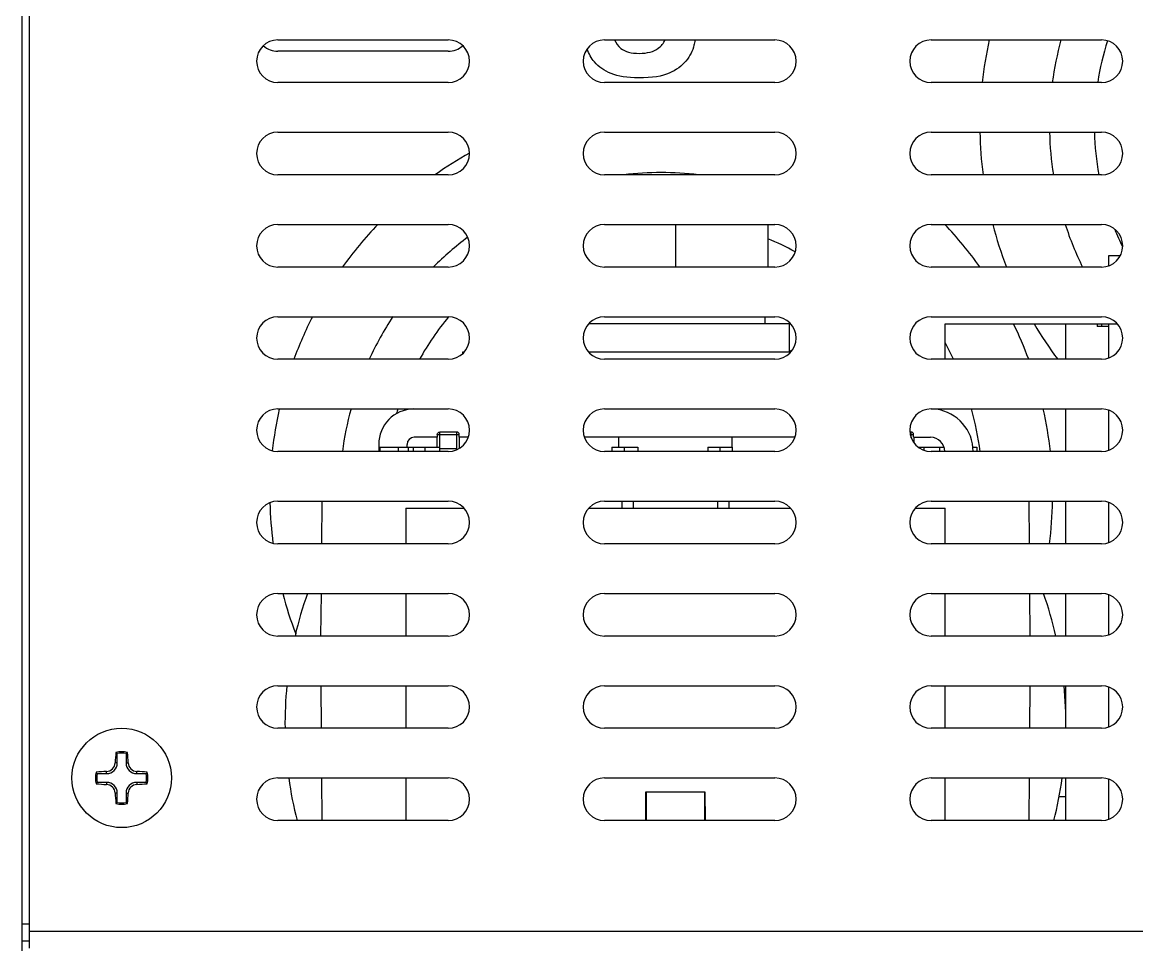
# Model space of a CAD drawing. Extents: x -425 to 6552, y -3049 to 3105.
# Drawn here: x -253 to -174.5, y -1161.9 to -1096.9 of the extents above; entities that cross this region are included whole.
import ezdxf

# ---------------------------------------------------------------- set-up
doc = ezdxf.new("R2010")
doc.units = 0
doc.layers.get('0').update_dxf_attribs({"linetype": 'CONTINUOUS'})

msp = doc.modelspace()

# ---------------------------------------------------------------- linework, layer by layer
at = {"color": 7, "linetype": 'CONTINUOUS'}
for p, q in [((-252.985, -1174.991), (-252.985, -1051.391)), ((-252.485, -1162.191), (-252.485, -1080.491)), ((-234.985, -1098.191), (-222.985, -1098.191)), ((-211.985, -1098.191), (-199.985, -1098.191)), ((-188.985, -1098.191), (-176.985, -1098.191)), ((-222.985, -1098.991), (-234.985, -1098.991)), ((-222.985, -1101.191), (-234.985, -1101.191)), ((-199.985, -1101.191), (-211.985, -1101.191)), ((-176.985, -1101.191), (-188.985, -1101.191)), ((-234.985, -1104.691), (-222.985, -1104.691)), ((-211.985, -1104.691), (-199.985, -1104.691)), ((-188.985, -1104.691), (-176.985, -1104.691)), ((-222.985, -1107.691), (-234.985, -1107.691)), ((-199.985, -1107.691), (-211.985, -1107.691)), ((-176.985, -1107.691), (-188.985, -1107.691)), ((-234.985, -1111.191), (-222.985, -1111.191)), ((-211.985, -1111.191), (-199.985, -1111.191)), ((-206.985, -1111.191), (-206.985, -1114.191)), ((-200.485, -1111.191), (-200.485, -1114.191)), ((-188.985, -1111.191), (-176.985, -1111.191)), ((-176.485, -1113.391), (-176.485, -1114.103)), ((-175.66, -1113.391), (-176.485, -1113.391)), ((-222.985, -1114.191), (-234.985, -1114.191)), ((-199.985, -1114.191), (-211.985, -1114.191)), ((-176.985, -1114.191), (-188.985, -1114.191)), ((-234.985, -1117.691), (-222.985, -1117.691)), ((-198.985, -1118.188), (-213.094, -1118.188)), ((-211.985, -1117.691), (-199.985, -1117.691)), ((-200.685, -1117.691), (-200.685, -1118.188)), ((-198.985, -1118.188), (-198.985, -1120.188)), ((-188.985, -1117.691), (-176.985, -1117.691)), ((-187.985, -1120.188), (-187.985, -1118.188)), ((-187.985, -1118.188), (-175.876, -1118.188)), ((-179.485, -1120.691), (-179.485, -1118.188)), ((-177.285, -1118.188), (-177.285, -1118.391)), ((-176.985, -1118.188), (-176.985, -1118.391)), ((-176.485, -1118.188), (-176.485, -1120.603)), ((-176.485, -1118.391), (-177.285, -1118.391)), ((-222.985, -1120.691), (-234.985, -1120.691)), ((-221.985, -1120.188), (-221.985, -1120.304)), ((-221.87, -1120.188), (-221.985, -1120.188)), ((-198.87, -1120.188), (-213.1, -1120.188)), ((-199.985, -1120.691), (-211.985, -1120.691)), ((-176.985, -1120.691), (-188.985, -1120.691)), ((-234.985, -1124.191), (-222.985, -1124.191)), ((-211.985, -1124.191), (-199.985, -1124.191)), ((-188.985, -1124.191), (-176.985, -1124.191)), ((-179.485, -1127.191), (-179.485, -1124.191)), ((-176.485, -1124.28), (-176.485, -1127.103)), ((-223.758, -1126.188), (-225.385, -1126.188)), ((-223.785, -1126.188), (-223.785, -1126.891)), ((-223.758, -1125.991), (-223.758, -1126.188)), ((-223.758, -1125.991), (-222.212, -1125.991)), ((-223.585, -1127.191), (-223.585, -1125.818)), ((-222.385, -1125.818), (-223.585, -1125.818)), ((-222.385, -1126.991), (-222.385, -1125.818)), ((-222.212, -1126.188), (-222.212, -1125.991)), ((-221.572, -1126.188), (-222.212, -1126.188)), ((-222.185, -1126.955), (-222.185, -1126.188)), ((-198.572, -1126.188), (-213.398, -1126.188)), ((-210.985, -1126.891), (-210.985, -1126.188)), ((-202.985, -1126.891), (-202.985, -1126.188)), ((-190.385, -1125.818), (-190.475, -1125.818)), ((-190.451, -1125.991), (-190.212, -1125.991)), ((-190.385, -1126.219), (-190.385, -1125.818)), ((-190.212, -1126.188), (-190.212, -1125.991)), ((-190.212, -1126.188), (-189.021, -1126.188)), ((-190.185, -1126.589), (-190.185, -1126.188)), ((-227.885, -1126.688), (-227.885, -1127.191)), ((-227.801, -1126.891), (-227.801, -1127.191)), ((-227.801, -1126.891), (-223.595, -1126.891)), ((-226.51, -1126.891), (-226.51, -1127.191)), ((-225.885, -1126.891), (-225.885, -1126.688)), ((-225.799, -1126.891), (-225.799, -1127.191)), ((-225.458, -1126.891), (-225.458, -1127.191)), ((-224.635, -1126.891), (-224.635, -1127.191)), ((-223.595, -1126.891), (-223.595, -1127.191)), ((-222.385, -1126.991), (-223.585, -1126.991)), ((-211.46, -1126.891), (-211.46, -1127.191)), ((-211.46, -1126.891), (-209.629, -1126.891)), ((-210.605, -1126.891), (-210.605, -1127.191)), ((-209.629, -1126.891), (-209.629, -1127.191)), ((-204.705, -1126.891), (-204.705, -1127.191)), ((-204.705, -1126.891), (-202.982, -1126.891)), ((-203.857, -1126.891), (-203.857, -1127.191)), ((-202.982, -1126.891), (-202.982, -1127.191)), ((-189.874, -1126.891), (-188.067, -1126.891)), ((-189.464, -1127.112), (-189.464, -1126.891)), ((-188.396, -1126.891), (-188.396, -1127.191)), ((-186.041, -1126.891), (-185.772, -1126.891)), ((-185.772, -1126.891), (-185.772, -1127.191)), ((-222.985, -1127.191), (-234.985, -1127.191)), ((-199.985, -1127.191), (-211.985, -1127.191)), ((-176.985, -1127.191), (-188.985, -1127.191)), ((-234.985, -1130.691), (-222.985, -1130.691)), ((-231.889, -1130.691), (-231.915, -1133.691)), ((-211.985, -1130.691), (-199.985, -1130.691)), ((-210.735, -1131.191), (-210.735, -1130.691)), ((-209.935, -1131.191), (-209.935, -1130.691)), ((-204.035, -1130.691), (-204.035, -1131.191)), ((-203.235, -1130.691), (-203.235, -1131.191)), ((-188.985, -1130.691), (-176.985, -1130.691)), ((-182.055, -1133.691), (-182.081, -1130.691)), ((-179.485, -1133.691), (-179.485, -1130.691)), ((-176.485, -1130.78), (-176.485, -1133.603)), ((-225.985, -1131.191), (-225.985, -1133.691)), ((-225.985, -1131.191), (-221.873, -1131.191)), ((-213.097, -1131.191), (-198.873, -1131.191)), ((-190.097, -1131.191), (-187.985, -1131.191)), ((-187.985, -1133.691), (-187.985, -1131.191)), ((-222.985, -1133.691), (-234.985, -1133.691)), ((-199.985, -1133.691), (-211.985, -1133.691)), ((-176.985, -1133.691), (-188.985, -1133.691)), ((-234.985, -1137.191), (-222.985, -1137.191)), ((-231.946, -1137.191), (-231.972, -1140.191)), ((-225.985, -1137.191), (-225.985, -1140.191)), ((-211.985, -1137.191), (-199.985, -1137.191)), ((-188.985, -1137.191), (-176.985, -1137.191)), ((-187.985, -1140.191), (-187.985, -1137.191)), ((-181.998, -1140.191), (-182.024, -1137.191)), ((-179.485, -1140.191), (-179.485, -1137.191)), ((-176.485, -1137.28), (-176.485, -1140.103)), ((-222.985, -1140.191), (-234.985, -1140.191)), ((-199.985, -1140.191), (-211.985, -1140.191)), ((-176.985, -1140.191), (-188.985, -1140.191)), ((-234.985, -1143.691), (-222.985, -1143.691)), ((-231.967, -1143.691), (-231.941, -1146.691)), ((-225.985, -1143.691), (-225.985, -1146.691)), ((-211.985, -1143.691), (-199.985, -1143.691)), ((-188.985, -1143.691), (-176.985, -1143.691)), ((-187.985, -1146.691), (-187.985, -1143.691)), ((-182.029, -1146.691), (-182.002, -1143.691)), ((-179.485, -1146.691), (-179.485, -1143.691)), ((-176.485, -1143.78), (-176.485, -1146.603)), ((-222.985, -1146.691), (-234.985, -1146.691)), ((-199.985, -1146.691), (-211.985, -1146.691)), ((-176.985, -1146.691), (-188.985, -1146.691)), ((-246.296, -1149.131), (-246.296, -1148.469)), ((-245.674, -1148.469), (-245.674, -1149.131)), ((-247.046, -1149.881), (-247.046, -1149.734)), ((-246.296, -1149.131), (-246.442, -1149.131)), ((-245.674, -1149.131), (-245.528, -1149.131)), ((-244.924, -1149.881), (-244.924, -1149.734)), ((-247.707, -1149.881), (-247.046, -1149.881)), ((-247.046, -1150.502), (-247.707, -1150.502)), ((-247.046, -1150.502), (-247.046, -1150.649)), ((-244.924, -1149.881), (-244.263, -1149.881)), ((-244.924, -1150.502), (-244.924, -1150.649)), ((-244.263, -1150.502), (-244.924, -1150.502)), ((-234.985, -1150.191), (-222.985, -1150.191)), ((-231.911, -1150.191), (-231.885, -1153.191)), ((-225.985, -1150.191), (-225.985, -1153.191)), ((-211.985, -1150.191), (-199.985, -1150.191)), ((-188.985, -1150.191), (-176.985, -1150.191)), ((-187.985, -1153.191), (-187.985, -1150.191)), ((-182.085, -1153.191), (-182.059, -1150.191)), ((-179.485, -1153.191), (-179.485, -1150.191)), ((-176.485, -1150.28), (-176.485, -1153.103)), ((-246.296, -1151.252), (-246.442, -1151.252)), ((-246.296, -1151.914), (-246.296, -1151.252)), ((-245.674, -1151.252), (-245.674, -1151.914)), ((-245.674, -1151.252), (-245.528, -1151.252)), ((-209.085, -1151.191), (-209.095, -1153.191)), ((-204.885, -1151.191), (-209.085, -1151.191)), ((-209.025, -1153.191), (-209.029, -1151.191)), ((-209.026, -1153.191), (-209.029, -1151.191)), ((-204.941, -1151.191), (-204.945, -1153.191)), ((-204.941, -1151.191), (-204.944, -1153.191)), ((-204.875, -1153.191), (-204.885, -1151.191)), ((-179.977, -1151.491), (-179.485, -1151.491)), ((-222.985, -1153.191), (-234.985, -1153.191)), ((-199.985, -1153.191), (-211.985, -1153.191)), ((-176.985, -1153.191), (-188.985, -1153.191)), ((-252.485, -1160.491), (-252.985, -1160.491)), ((-252.485, -1160.991), (-113.485, -1160.991)), ((-252.485, -1161.691), (-252.985, -1161.691))]:
    msp.add_line(p, q, dxfattribs=at)
msp.add_circle((-245.985, -1150.191), 3.5, dxfattribs=at)
for centre, radius, start, end in [((-234.985, -1099.691), 1.5, 90, 270), ((-234.985, -1097.491), 1.5, 227.35655, 270), ((-222.985, -1099.691), 1.5, 270, 90), ((-222.985, -1097.491), 1.5, 270, 312.64345), ((-211.985, -1099.691), 1.5, 90, 270), ((-199.985, -1099.691), 1.5, 270, 90), ((-188.985, -1099.691), 1.5, 90, 270), ((-157.985, -1104.191), 27.564, 167.42523, 173.75019), ((-157.985, -1104.191), 22.659, 164.64163, 172.38856), ((-157.985, -1104.191), 19.5, 162.2778, 171.04326), ((-176.985, -1099.691), 1.5, 270, 90), ((-234.985, -1106.191), 1.5, 90, 270), ((-222.985, -1106.191), 1.5, 270, 90), ((-211.985, -1106.191), 1.5, 90, 270), ((-199.985, -1106.191), 1.5, 270, 90), ((-188.985, -1106.191), 1.5, 90, 270), ((-157.985, -1104.191), 27.564, 181.03967, 187.29618), ((-157.985, -1104.191), 22.659, 181.26574, 188.88625), ((-157.985, -1104.191), 19.5, 181.47096, 190.3423), ((-176.985, -1106.191), 1.5, 270, 90), ((-207.985, -1130.191), 27.564, 119.33293, 125.2682), ((-207.985, -1130.191), 22.659, 83.34371, 96.65629), ((-234.985, -1112.691), 1.5, 90, 270), ((-207.985, -1130.191), 27.564, 136.41132, 144.5067), ((-222.985, -1112.691), 1.5, 270, 90), ((-211.985, -1112.691), 1.5, 90, 270), ((-199.985, -1112.691), 1.5, 270, 90), ((-188.985, -1112.691), 1.5, 90, 270), ((-207.985, -1130.191), 27.564, 35.4933, 43.58868), ((-157.985, -1104.191), 27.564, 194.71531, 201.27224), ((-157.985, -1104.191), 22.659, 197.99928, 206.18945), ((-176.985, -1112.691), 1.5, 270, 90), ((-207.985, -1130.191), 22.659, 126.98406, 135.06178), ((-157.985, -1104.191), 19.5, 202.08621, 206.09665), ((-207.985, -1130.191), 19.5, 61.06138, 67.37192), ((-234.985, -1119.191), 1.5, 90, 270), ((-207.985, -1130.191), 27.564, 153.0278, 159.83453), ((-207.985, -1130.191), 22.659, 146.50761, 155.2025), ((-207.985, -1130.191), 19.5, 140.19223, 150.83444), ((-222.985, -1119.191), 1.5, 270, 90), ((-211.985, -1119.191), 1.5, 90, 270), ((-199.985, -1119.191), 1.5, 270, 90), ((-188.985, -1119.191), 1.5, 90, 270), ((-207.985, -1130.191), 27.564, 20.16547, 25.82057), ((-157.985, -1104.191), 27.564, 210.52461, 216.77378), ((-176.985, -1119.191), 1.5, 270, 90), ((-207.985, -1130.191), 22.659, 24.7975, 28.00237), ((-206.985, -1146.391), 27.5, 72.74399, 73.08303), ((-191.985, -1120.188), 4, 352.76002, 0), ((-234.985, -1125.691), 1.5, 90, 270), ((-207.985, -1130.191), 27.564, 167.46904, 173.63466), ((-207.985, -1130.191), 22.659, 164.64163, 172.38856), ((-225.385, -1126.688), 2.5, 91.31149, 180), ((-207.985, -1130.191), 19.5, 162.0758, 163.09553), ((-222.985, -1125.691), 1.5, 270, 90), ((-211.985, -1125.691), 1.5, 90, 270), ((-199.985, -1125.691), 1.5, 270, 90), ((-188.985, -1125.691), 1.5, 90, 270), ((-189.021, -1127.188), 3, 0, 82.40913), ((-207.985, -1130.191), 22.659, 7.61144, 15.35837), ((-207.985, -1130.191), 27.564, 6.24981, 12.57477), ((-176.985, -1125.691), 1.5, 270, 90), ((-225.385, -1126.688), 0.5, 90, 180), ((-189.021, -1127.188), 1, 0, 90), ((-234.985, -1132.191), 1.5, 90, 270), ((-207.985, -1130.191), 27.564, 181.26745, 187.20397), ((-222.985, -1132.191), 1.5, 270, 90), ((-211.985, -1132.191), 1.5, 90, 270), ((-199.985, -1132.191), 1.5, 270, 90), ((-188.985, -1132.191), 1.5, 90, 270), ((-207.985, -1130.191), 27.564, 352.70382, 358.96033), ((-176.985, -1132.191), 1.5, 270, 90), ((-234.985, -1138.691), 1.5, 90, 270), ((-207.985, -1130.191), 27.564, 194.71531, 200.91884), ((-206.985, -1146.391), 27.5, 160.44595, 166.96748), ((-222.985, -1138.691), 1.5, 270, 90), ((-211.985, -1138.691), 1.5, 90, 270), ((-199.985, -1138.691), 1.5, 270, 90), ((-188.985, -1138.691), 1.5, 90, 270), ((-206.985, -1146.391), 27.5, 13.03252, 19.55405), ((-176.985, -1138.691), 1.5, 270, 90), ((-234.985, -1145.191), 1.5, 90, 270), ((-206.985, -1146.391), 27.5, 174.36089, 180.62328), ((-222.985, -1145.191), 1.5, 270, 90), ((-211.985, -1145.191), 1.5, 90, 270), ((-199.985, -1145.191), 1.5, 270, 90), ((-188.985, -1145.191), 1.5, 90, 270), ((-206.985, -1146.391), 27.5, 359.37672, 5.63911), ((-176.985, -1145.191), 1.5, 270, 90), ((-226.96, -1150.041), 19.504, 175.14065, 177.32391), ((-245.985, -1150.191), 1.848, 77.22597, 102.77403), ((-249.941, -1152.832), 5.685, 50.12137, 51.39567), ((-245.985, -1150.191), 1.75, 79.77465, 100.22535), ((-242.029, -1152.832), 5.685, 128.60433, 129.87863), ((-264.322, -1149.996), 18.815, 2.63612, 4.89931), ((-246.18, -1168.529), 18.815, 92.63612, 94.89931), ((-247.046, -1149.131), 0.75, 270, 0), ((-247.075, -1149.101), 0.633, 272.65193, 357.34807), ((-244.924, -1149.131), 0.75, 180, 270), ((-244.895, -1149.101), 0.633, 182.65192, 267.34808), ((-245.835, -1169.216), 19.504, 85.14065, 87.32391), ((-245.985, -1150.191), 1.848, 167.22597, 192.77403), ((-243.344, -1146.236), 5.685, 218.60433, 219.87863), ((-243.344, -1154.147), 5.685, 140.12137, 141.39567), ((-245.985, -1150.191), 1.75, 169.77465, 190.22535), ((-247.046, -1151.252), 0.75, 0, 90), ((-244.924, -1151.252), 0.75, 90, 180), ((-248.626, -1146.236), 5.685, 320.12137, 321.39567), ((-245.985, -1150.191), 1.75, 349.77465, 10.22535), ((-248.626, -1154.147), 5.685, 38.60433, 39.87863), ((-245.985, -1150.191), 1.848, 347.22597, 12.77403), ((-234.985, -1151.691), 1.5, 90, 270), ((-206.985, -1146.391), 27.5, 187.94347, 194.32679), ((-222.985, -1151.691), 1.5, 270, 90), ((-211.985, -1151.691), 1.5, 90, 270), ((-199.985, -1151.691), 1.5, 270, 90), ((-188.985, -1151.691), 1.5, 90, 270), ((-206.985, -1146.391), 27.5, 345.67321, 352.05653), ((-176.985, -1151.691), 1.5, 270, 90), ((-246.135, -1131.167), 19.504, 265.14065, 267.32391), ((-247.075, -1151.281), 0.633, 2.65192, 87.34808), ((-227.647, -1150.387), 18.815, 182.63612, 184.89931), ((-265.01, -1150.341), 19.504, 355.14065, 357.32391), ((-244.895, -1151.281), 0.633, 92.65193, 177.34807), ((-245.79, -1131.854), 18.815, 272.63612, 274.89931), ((-249.941, -1147.551), 5.685, 308.60433, 309.87863), ((-245.985, -1150.191), 1.848, 257.22597, 282.77403), ((-245.985, -1150.191), 1.75, 259.77465, 280.22535), ((-242.029, -1147.551), 5.685, 230.12137, 231.39567)]:
    msp.add_arc(centre, radius, start, end, dxfattribs=at)
for points in [[(-211.273, -1098.192), (-211.184, -1098.42), (-211.033, -1098.62), (-210.825, -1098.787)], [(-208.193, -1098.768), (-207.984, -1098.611), (-207.825, -1098.418), (-207.715, -1098.192)], [(-205.681, -1098.564), (-205.771, -1098.952), (-205.962, -1099.32), (-206.249, -1099.675)], [(-205.609, -1098.192), (-205.63, -1098.326), (-205.654, -1098.45), (-205.681, -1098.564)], [(-212.688, -1099.743), (-212.914, -1099.48), (-213.088, -1099.173), (-213.206, -1098.818)], [(-210.825, -1098.787), (-210.533, -1099.02), (-210.103, -1099.136), (-209.53, -1099.136)], [(-209.53, -1099.136), (-208.964, -1099.136), (-208.52, -1099.013), (-208.193, -1098.768)], [(-211.514, -1100.559), (-212.006, -1100.357), (-212.395, -1100.084), (-212.688, -1099.743)], [(-206.249, -1099.675), (-206.535, -1100.03), (-206.924, -1100.316), (-207.417, -1100.532)], [(-209.591, -1100.862), (-210.383, -1100.862), (-211.024, -1100.76), (-211.514, -1100.559)], [(-207.417, -1100.532), (-207.906, -1100.746), (-208.636, -1100.862), (-209.591, -1100.862)]]:
    msp.add_open_spline(points, degree=3, dxfattribs=at)
for points, knots in [([(-223.758, -1125.991), (-223.758, -1125.947), (-223.721, -1125.855), (-223.629, -1125.818), (-223.585, -1125.818)], [0, 0, 0, 0, 0.499699, 1, 1, 1, 1]), ([(-222.212, -1125.991), (-222.212, -1125.947), (-222.249, -1125.855), (-222.341, -1125.818), (-222.385, -1125.818)], [0, 0, 0, 0, 0.499695, 1, 1, 1, 1]), ([(-190.212, -1125.991), (-190.212, -1125.947), (-190.249, -1125.855), (-190.341, -1125.818), (-190.385, -1125.818)], [0, 0, 0, 0, 0.499612, 1, 1, 1, 1])]:
    msp.add_open_spline(points, degree=3, knots=knots, dxfattribs=at)

doc.saveas('drawing.dxf')
